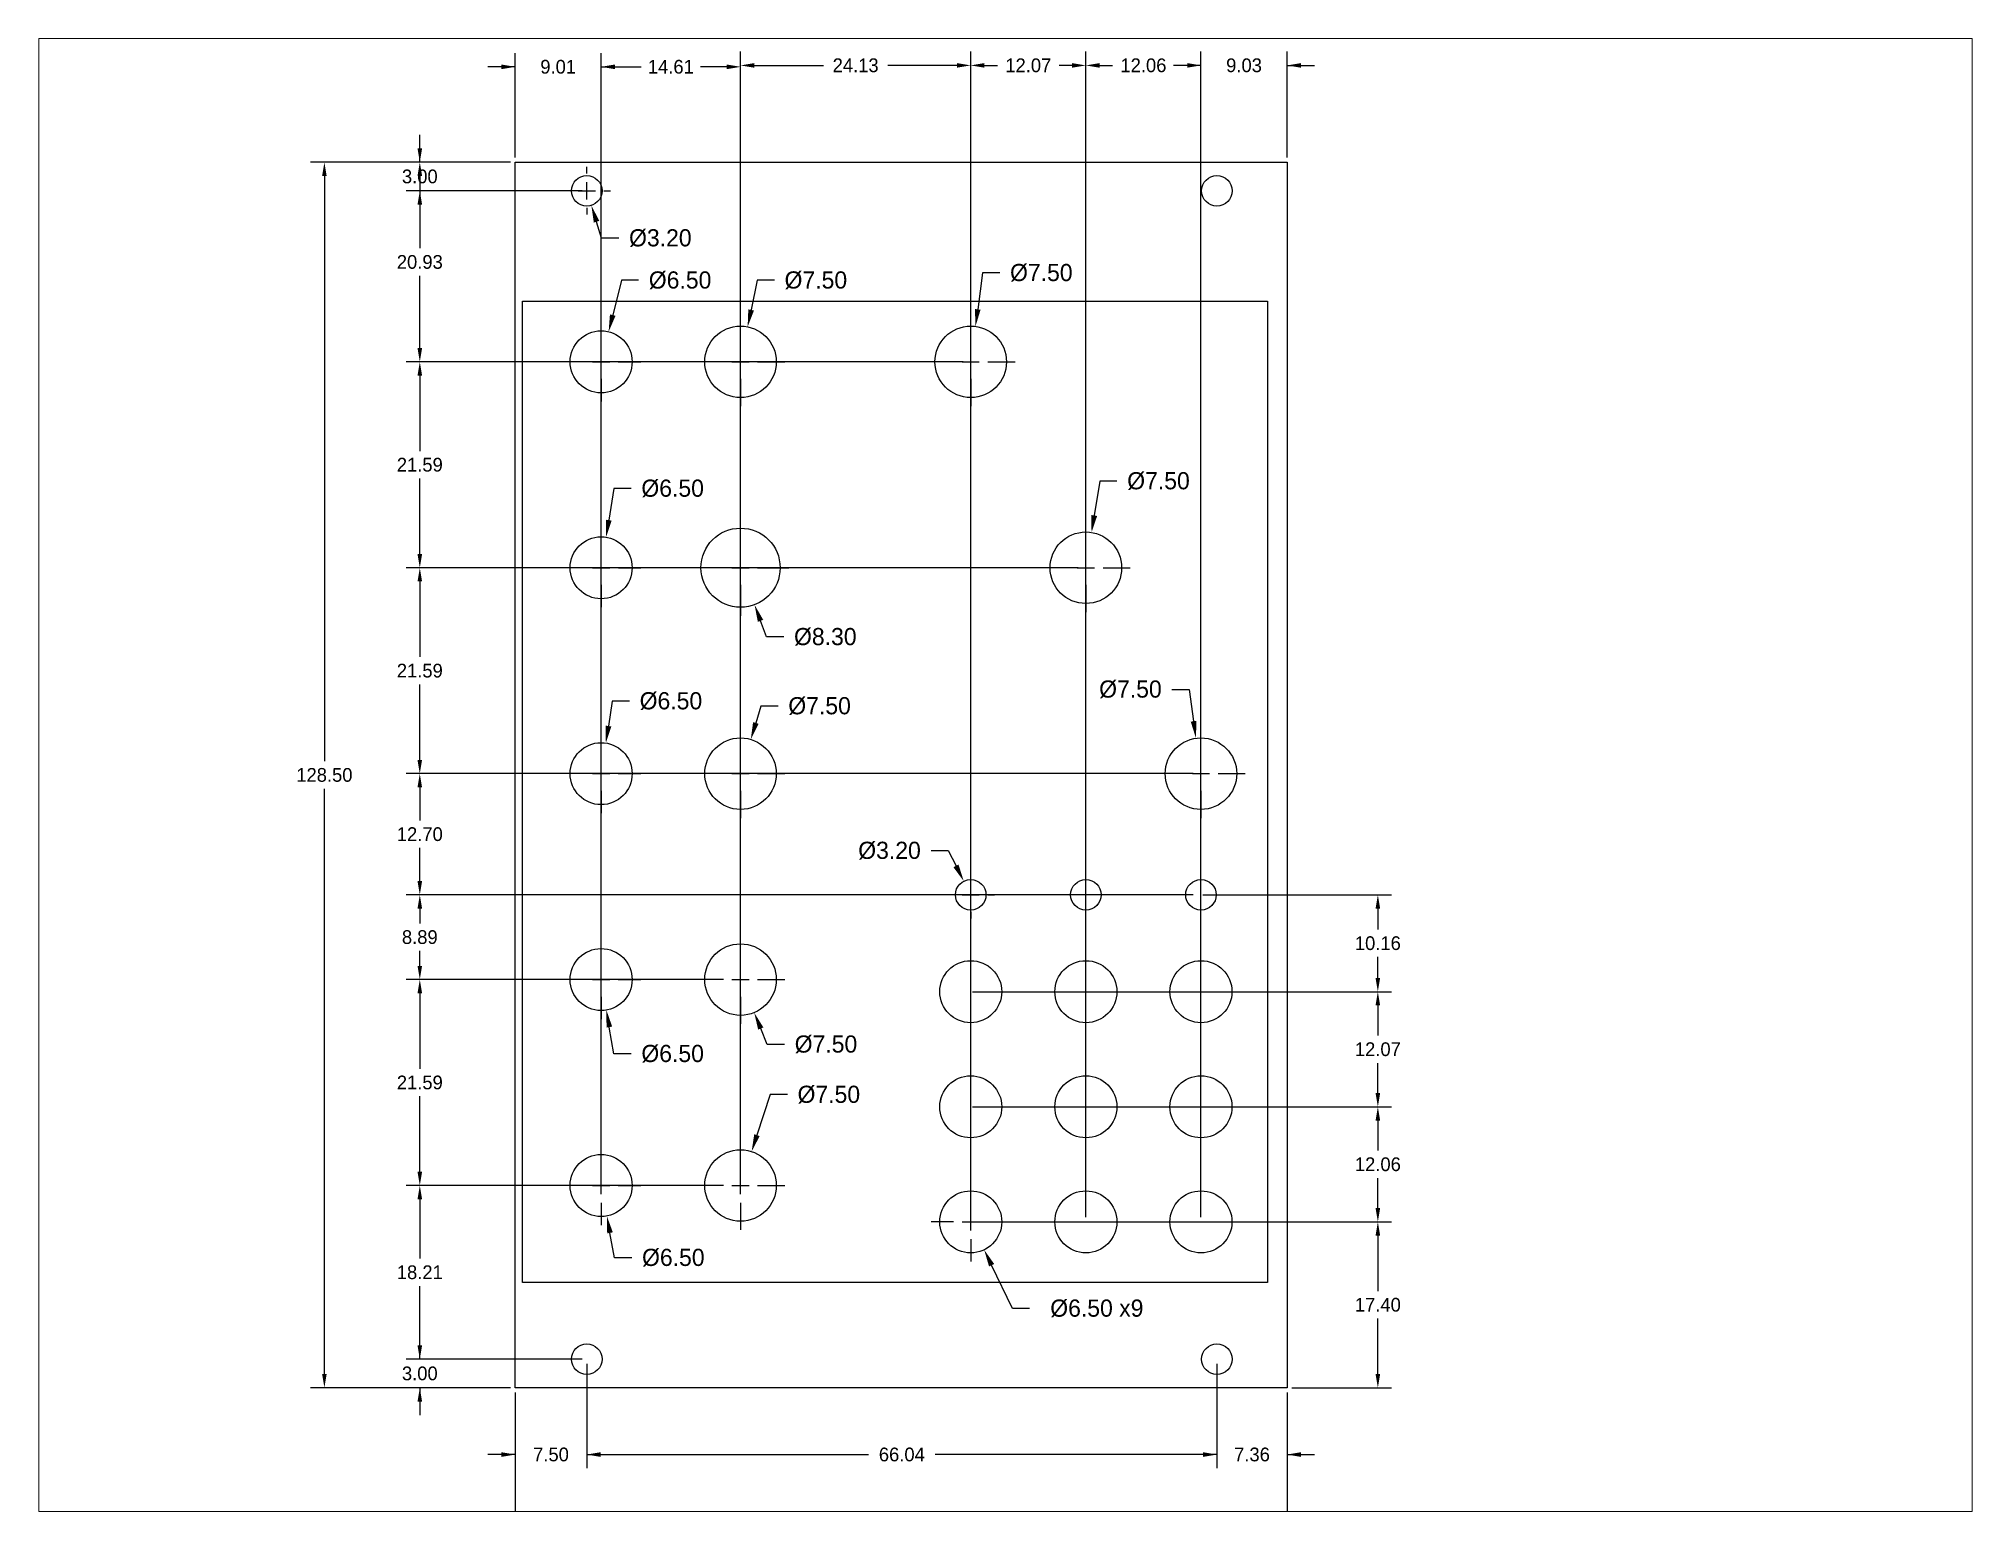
# Paper-space layout 'Sheet2' of a CAD drawing. Header units: millimetres. Extents: x 1.05 to 9.45, y 0.8 to 7.2.
# The model-space entities are those that its viewports show. They can reach past a viewport. Long polylines and large blocks are cut down to what shows.
import ezdxf

# ---------------------------------------------------------------- set-up
doc = ezdxf.new("R2010")
doc.units = ezdxf.units.MM
doc.header["$MEASUREMENT"] = 0
for name, color, linetype in [('Dimensions', 1, 'Continuous'), ('Panel', 7, 'Continuous'), ('PCB', 5, 'Continuous')]:
    doc.layers.add(name, color=color, linetype=linetype)
doc.dimstyles.get("Standard").update_dxf_attribs({"dimscale": 10, "dimtxt": 0.18, "dimasz": 0.18, "dimexe": 0.18, "dimexo": 0.0625, "dimgap": 0.09, "dimtad": 0, "dimtih": 1, "dimtoh": 1, "dimzin": 0, "dimdsep": 46, "dimtxsty": 'Standard', "dimcen": -0.09, "dimadec": 0, "dimazin": 0, "dimtfac": 1, "dimtdec": 4, "dimtofl": 0, "dimtmove": 0, "dimatfit": 3, "dimfxl": 1, "dimtolj": 1, "dimtzin": 0, "dimarcsym": 0})

# ---------------------------------------------------------------- blocks, each defined once
blk = doc.blocks.new('*D50')
at = {"layer": 'Defpoints', "color": 0}
for p in [(-10, 128.5), (0, 128.5), (7.5, 125.5)]:
    blk.add_point(p, dxfattribs=at)
at = {"layer": 'Dimensions', "color": 0, "lineweight": -2}
for p, q in [((-10, 128.5), (-10, 131.38)), ((-0.5, 128.5), (-11.44, 128.5)), ((7, 125.5), (-11.44, 125.5)), ((-10, 125.5), (-10, 122.62))]:
    blk.add_line(p, q, dxfattribs=at)
at = {"layer": 'Dimensions', "color": 0}
for points in [[(-10.24, 129.94), (-9.76, 129.94), (-10, 128.5)], [(-9.76, 124.06), (-10.24, 124.06), (-10, 125.5)]]:
    blk.add_solid(points, dxfattribs=at)
at = {"layer": 'Dimensions', "color": 0, "insert": (-10, 127), "char_height": 1.44, "attachment_point": 5}
blk.add_mtext('\\A1;3.00', dxfattribs=at)
blk = doc.blocks.new('*D51')
at = {"layer": 'Defpoints', "color": 0}
for p in [(0, 128.5), (-10, 107.57), (6.8, 107.57)]:
    blk.add_point(p, dxfattribs=at)
at = {"layer": 'Dimensions', "color": 0, "lineweight": -2}
for p, q in [((-0.5, 128.5), (-11.44, 128.5)), ((-10, 127.06), (-10, 119.475)), ((-10, 109.01), (-10, 116.595)), ((6.3, 107.57), (-11.44, 107.57))]:
    blk.add_line(p, q, dxfattribs=at)
at = {"layer": 'Dimensions', "color": 0}
for points in [[(-9.76, 127.06), (-10.24, 127.06), (-10, 128.5)], [(-10.24, 109.01), (-9.76, 109.01), (-10, 107.57)]]:
    blk.add_solid(points, dxfattribs=at)
at = {"layer": 'Dimensions', "color": 0, "insert": (-10, 118.035), "char_height": 1.44, "attachment_point": 5}
blk.add_mtext('\\A1;20.93', dxfattribs=at)
blk = doc.blocks.new('*D55')
at = {"layer": 'Defpoints', "color": 0}
for p in [(71.57, 64.39), (-10, 51.69), (71.57, 51.69)]:
    blk.add_point(p, dxfattribs=at)
at = {"layer": 'Dimensions', "color": 0, "lineweight": -2}
for p, q in [((71.07, 64.39), (-11.44, 64.39)), ((-10, 62.95), (-10, 59.48)), ((-10, 53.13), (-10, 56.6)), ((71.07, 51.69), (-11.44, 51.69))]:
    blk.add_line(p, q, dxfattribs=at)
at = {"layer": 'Dimensions', "color": 0}
for points in [[(-9.76, 62.95), (-10.24, 62.95), (-10, 64.39)], [(-10.24, 53.13), (-9.76, 53.13), (-10, 51.69)]]:
    blk.add_solid(points, dxfattribs=at)
at = {"layer": 'Dimensions', "color": 0, "insert": (-10, 58.04), "char_height": 1.44, "attachment_point": 5}
blk.add_mtext('\\A1;12.70', dxfattribs=at)
blk = doc.blocks.new('*D56')
at = {"layer": 'Defpoints', "color": 0}
for p in [(71.57, 51.69), (-10, 42.8), (21.41, 42.8)]:
    blk.add_point(p, dxfattribs=at)
at = {"layer": 'Dimensions', "color": 0, "lineweight": -2}
for p, q in [((71.07, 51.69), (-11.44, 51.69)), ((-10, 50.25), (-10, 48.685)), ((-10, 44.24), (-10, 45.805)), ((20.91, 42.8), (-11.44, 42.8))]:
    blk.add_line(p, q, dxfattribs=at)
at = {"layer": 'Dimensions', "color": 0}
for points in [[(-9.76, 50.25), (-10.24, 50.25), (-10, 51.69)], [(-10.24, 44.24), (-9.76, 44.24), (-10, 42.8)]]:
    blk.add_solid(points, dxfattribs=at)
at = {"layer": 'Dimensions', "color": 0, "insert": (-10, 47.245), "char_height": 1.44, "attachment_point": 5}
blk.add_mtext('\\A1;8.89', dxfattribs=at)
blk = doc.blocks.new('*D57')
at = {"layer": 'Defpoints', "color": 0}
for p in [(21.41, 42.8), (-10, 21.21), (21.41, 21.21)]:
    blk.add_point(p, dxfattribs=at)
at = {"layer": 'Dimensions', "color": 0, "lineweight": -2}
for p, q in [((20.91, 42.8), (-11.44, 42.8)), ((-10, 41.36), (-10, 33.445)), ((-10, 22.65), (-10, 30.565)), ((20.91, 21.21), (-11.44, 21.21))]:
    blk.add_line(p, q, dxfattribs=at)
at = {"layer": 'Dimensions', "color": 0}
for points in [[(-9.76, 41.36), (-10.24, 41.36), (-10, 42.8)], [(-10.24, 22.65), (-9.76, 22.65), (-10, 21.21)]]:
    blk.add_solid(points, dxfattribs=at)
at = {"layer": 'Dimensions', "color": 0, "insert": (-10, 32.005), "char_height": 1.44, "attachment_point": 5}
blk.add_mtext('\\A1;21.59', dxfattribs=at)
blk = doc.blocks.new('*D58')
at = {"layer": 'Defpoints', "color": 0}
for p in [(21.41, 21.21), (-10, 3), (7.5, 3)]:
    blk.add_point(p, dxfattribs=at)
at = {"layer": 'Dimensions', "color": 0, "lineweight": -2}
for p, q in [((20.91, 21.21), (-11.44, 21.21)), ((-10, 19.77), (-10, 13.545)), ((-10, 4.44), (-10, 10.665)), ((7, 3), (-11.44, 3))]:
    blk.add_line(p, q, dxfattribs=at)
at = {"layer": 'Dimensions', "color": 0}
for points in [[(-9.76, 19.77), (-10.24, 19.77), (-10, 21.21)], [(-10.24, 4.44), (-9.76, 4.44), (-10, 3)]]:
    blk.add_solid(points, dxfattribs=at)
at = {"layer": 'Dimensions', "color": 0, "insert": (-10, 12.105), "char_height": 1.44, "attachment_point": 5}
blk.add_mtext('\\A1;18.21', dxfattribs=at)
blk = doc.blocks.new('*D59')
at = {"layer": 'Defpoints', "color": 0}
for p in [(7.5, 3), (-10, 0), (0, 0)]:
    blk.add_point(p, dxfattribs=at)
at = {"layer": 'Dimensions', "color": 0, "lineweight": -2}
for p, q in [((-10, 3), (-10, 5.88)), ((7, 3), (-11.44, 3)), ((-0.5, 0), (-11.44, 0)), ((-10, 0), (-10, -2.88))]:
    blk.add_line(p, q, dxfattribs=at)
at = {"layer": 'Dimensions', "color": 0}
for points in [[(-10.24, 4.44), (-9.76, 4.44), (-10, 3)], [(-9.76, -1.44), (-10.24, -1.44), (-10, 0)]]:
    blk.add_solid(points, dxfattribs=at)
at = {"layer": 'Dimensions', "color": 0, "insert": (-10, 1.5), "char_height": 1.44, "attachment_point": 5}
blk.add_mtext('\\A1;3.00', dxfattribs=at)
blk = doc.blocks.new('*D60')
at = {"layer": 'Defpoints', "color": 0}
for p in [(7.5, 3), (0, 0), (7.5, -7)]:
    blk.add_point(p, dxfattribs=at)
at = {"layer": 'Dimensions', "color": 0, "lineweight": -2}
for p, q in [((7.5, 2.5), (7.5, -8.44)), ((0, -0.5), (0, -8.44)), ((0, -7), (-2.88, -7)), ((7.5, -7), (10.38, -7))]:
    blk.add_line(p, q, dxfattribs=at)
at = {"layer": 'Dimensions', "color": 0}
for points in [[(-1.44, -7.24), (-1.44, -6.76), (0, -7)], [(8.94, -6.76), (8.94, -7.24), (7.5, -7)]]:
    blk.add_solid(points, dxfattribs=at)
at = {"layer": 'Dimensions', "color": 0, "insert": (3.75, -7), "char_height": 1.44, "attachment_point": 5}
blk.add_mtext('\\A1;7.50', dxfattribs=at)
blk = doc.blocks.new('*D61')
at = {"layer": 'Defpoints', "color": 0}
for p in [(7.5, 3), (73.54, 3), (73.54, -7)]:
    blk.add_point(p, dxfattribs=at)
at = {"layer": 'Dimensions', "color": 0, "lineweight": -2}
for p, q in [((7.5, 2.5), (7.5, -8.44)), ((73.54, 2.5), (73.54, -8.44)), ((8.94, -7), (37.04, -7)), ((72.1, -7), (44, -7))]:
    blk.add_line(p, q, dxfattribs=at)
at = {"layer": 'Dimensions', "color": 0}
for points in [[(8.94, -6.76), (8.94, -7.24), (7.5, -7)], [(72.1, -7.24), (72.1, -6.76), (73.54, -7)]]:
    blk.add_solid(points, dxfattribs=at)
at = {"layer": 'Dimensions', "color": 0, "insert": (40.52, -7), "char_height": 1.44, "attachment_point": 5}
blk.add_mtext('\\A1;66.04', dxfattribs=at)
blk = doc.blocks.new('*D62')
at = {"layer": 'Defpoints', "color": 0}
for p in [(73.54, 3), (80.9, 0), (80.9, -7)]:
    blk.add_point(p, dxfattribs=at)
at = {"layer": 'Dimensions', "color": 0, "lineweight": -2}
for p, q in [((73.54, 2.5), (73.54, -8.44)), ((80.9, -0.5), (80.9, -8.44)), ((73.54, -7), (70.66, -7)), ((80.9, -7), (83.78, -7))]:
    blk.add_line(p, q, dxfattribs=at)
at = {"layer": 'Dimensions', "color": 0}
for points in [[(72.1, -7.24), (72.1, -6.76), (73.54, -7)], [(82.34, -6.76), (82.34, -7.24), (80.9, -7)]]:
    blk.add_solid(points, dxfattribs=at)
at = {"layer": 'Dimensions', "color": 0, "insert": (77.22, -7), "char_height": 1.44, "attachment_point": 5}
blk.add_mtext('\\A1;7.36', dxfattribs=at)
blk = doc.blocks.new('*D63')
at = {"layer": 'Defpoints', "color": 0}
for p in [(0, 128.5), (-20, 0), (0, 0)]:
    blk.add_point(p, dxfattribs=at)
at = {"layer": 'Dimensions', "color": 0, "lineweight": -2}
for p, q in [((-0.5, 128.5), (-21.44, 128.5)), ((-20, 127.06), (-20, 65.69)), ((-20, 1.44), (-20, 62.81)), ((-0.5, 0), (-21.44, 0))]:
    blk.add_line(p, q, dxfattribs=at)
at = {"layer": 'Dimensions', "color": 0}
for points in [[(-19.76, 127.06), (-20.24, 127.06), (-20, 128.5)], [(-20.24, 1.44), (-19.76, 1.44), (-20, 0)]]:
    blk.add_solid(points, dxfattribs=at)
at = {"layer": 'Dimensions', "color": 0, "insert": (-20, 64.25), "char_height": 1.44, "attachment_point": 5}
blk.add_mtext('\\A1;128.50', dxfattribs=at)
blk = doc.blocks.new('*D64')
at = {"layer": 'Defpoints', "color": 0}
for p in [(80.9, 0), (0, -0.625), (80.9, -20)]:
    blk.add_point(p, dxfattribs=at)
at = {"layer": 'Dimensions', "color": 0, "lineweight": -2}
for p, q in [((0, -1.125), (0, -21.44)), ((80.9, -0.5), (80.9, -21.44)), ((1.44, -20), (37.09, -20)), ((79.46, -20), (43.81, -20))]:
    blk.add_line(p, q, dxfattribs=at)
at = {"layer": 'Dimensions', "color": 0}
for points in [[(1.44, -19.76), (1.44, -20.24), (0, -20)], [(79.46, -20.24), (79.46, -19.76), (80.9, -20)]]:
    blk.add_solid(points, dxfattribs=at)
at = {"layer": 'Dimensions', "color": 0, "insert": (40.45, -20), "char_height": 1.44, "attachment_point": 5}
blk.add_mtext('\\A1;80.90', dxfattribs=at)
blk = doc.blocks.new('*D65')
at = {"layer": 'Defpoints', "color": 0}
for p in [(47.74, 17.4), (90.41, 17.4), (80.9, 0)]:
    blk.add_point(p, dxfattribs=at)
at = {"layer": 'Dimensions', "color": 0, "lineweight": -2}
for p, q in [((48.24, 17.4), (91.85, 17.4)), ((90.41, 15.96), (90.41, 10.14)), ((90.41, 1.44), (90.41, 7.26)), ((81.4, 0), (91.85, 0))]:
    blk.add_line(p, q, dxfattribs=at)
at = {"layer": 'Dimensions', "color": 0}
for points in [[(90.65, 15.96), (90.17, 15.96), (90.41, 17.4)], [(90.17, 1.44), (90.65, 1.44), (90.41, 0)]]:
    blk.add_solid(points, dxfattribs=at)
at = {"layer": 'Dimensions', "color": 0, "insert": (90.41, 8.7), "char_height": 1.44, "attachment_point": 5}
blk.add_mtext('\\A1;17.40', dxfattribs=at)
blk = doc.blocks.new('*D66')
at = {"layer": 'Defpoints', "color": 0}
for p in [(47.44, 29.46), (90.41, 29.46), (47.44, 17.4)]:
    blk.add_point(p, dxfattribs=at)
at = {"layer": 'Dimensions', "color": 0, "lineweight": -2}
for p, q in [((47.94, 29.46), (91.85, 29.46)), ((90.41, 28.02), (90.41, 24.87)), ((90.41, 18.84), (90.41, 21.99)), ((47.94, 17.4), (91.85, 17.4))]:
    blk.add_line(p, q, dxfattribs=at)
at = {"layer": 'Dimensions', "color": 0}
for points in [[(90.65, 28.02), (90.17, 28.02), (90.41, 29.46)], [(90.17, 18.84), (90.65, 18.84), (90.41, 17.4)]]:
    blk.add_solid(points, dxfattribs=at)
at = {"layer": 'Dimensions', "color": 0, "insert": (90.41, 23.43), "char_height": 1.44, "attachment_point": 5}
blk.add_mtext('\\A1;12.06', dxfattribs=at)
blk = doc.blocks.new('*D67')
at = {"layer": 'Defpoints', "color": 0}
for p in [(47.44, 41.53), (90.41, 41.53), (47.44, 29.46)]:
    blk.add_point(p, dxfattribs=at)
at = {"layer": 'Dimensions', "color": 0, "lineweight": -2}
for p, q in [((47.94, 41.53), (91.85, 41.53)), ((90.41, 40.09), (90.41, 36.94)), ((90.41, 30.9), (90.41, 34.05)), ((47.94, 29.46), (91.85, 29.46))]:
    blk.add_line(p, q, dxfattribs=at)
at = {"layer": 'Dimensions', "color": 0}
for points in [[(90.65, 40.09), (90.17, 40.09), (90.41, 41.53)], [(90.17, 30.9), (90.65, 30.9), (90.41, 29.46)]]:
    blk.add_solid(points, dxfattribs=at)
at = {"layer": 'Dimensions', "color": 0, "insert": (90.41, 35.49), "char_height": 1.44, "attachment_point": 5}
blk.add_mtext('\\A1;12.07', dxfattribs=at)
blk = doc.blocks.new('*D68')
at = {"layer": 'Defpoints', "color": 0}
for p in [(71.57, 51.69), (90.41, 51.69), (47.44, 41.53)]:
    blk.add_point(p, dxfattribs=at)
at = {"layer": 'Dimensions', "color": 0, "lineweight": -2}
for p, q in [((72.07, 51.69), (91.85, 51.69)), ((90.41, 50.25), (90.41, 48.05)), ((90.41, 42.97), (90.41, 45.17)), ((47.94, 41.53), (91.85, 41.53))]:
    blk.add_line(p, q, dxfattribs=at)
at = {"layer": 'Dimensions', "color": 0}
for points in [[(90.65, 50.25), (90.17, 50.25), (90.41, 51.69)], [(90.17, 42.97), (90.65, 42.97), (90.41, 41.53)]]:
    blk.add_solid(points, dxfattribs=at)
at = {"layer": 'Dimensions', "color": 0, "insert": (90.41, 46.61), "char_height": 1.44, "attachment_point": 5}
blk.add_mtext('\\A1;10.16', dxfattribs=at)
blk = doc.blocks.new('*D69')
at = {"layer": 'Defpoints', "color": 0}
for p in [(-10, 85.98), (59.51, 85.98), (71.57, 64.39)]:
    blk.add_point(p, dxfattribs=at)
at = {"layer": 'Dimensions', "color": 0, "lineweight": -2}
for p, q in [((59.01, 85.98), (-11.44, 85.98)), ((-10, 84.54), (-10, 76.625)), ((-10, 65.83), (-10, 73.745)), ((71.07, 64.39), (-11.44, 64.39))]:
    blk.add_line(p, q, dxfattribs=at)
at = {"layer": 'Dimensions', "color": 0}
for points in [[(-9.76, 84.54), (-10.24, 84.54), (-10, 85.98)], [(-10.24, 65.83), (-9.76, 65.83), (-10, 64.39)]]:
    blk.add_solid(points, dxfattribs=at)
at = {"layer": 'Dimensions', "color": 0, "insert": (-10, 75.185), "char_height": 1.44, "attachment_point": 5}
blk.add_mtext('\\A1;21.59', dxfattribs=at)
blk = doc.blocks.new('*D70')
at = {"layer": 'Defpoints', "color": 0}
for p in [(-10, 107.57), (47.44, 107.57), (59.51, 85.98)]:
    blk.add_point(p, dxfattribs=at)
at = {"layer": 'Dimensions', "color": 0, "lineweight": -2}
for p, q in [((46.94, 107.57), (-11.44, 107.57)), ((-10, 106.13), (-10, 98.215)), ((-10, 87.42), (-10, 95.335)), ((59.01, 85.98), (-11.44, 85.98))]:
    blk.add_line(p, q, dxfattribs=at)
at = {"layer": 'Dimensions', "color": 0}
for points in [[(-9.76, 106.13), (-10.24, 106.13), (-10, 107.57)], [(-10.24, 87.42), (-9.76, 87.42), (-10, 85.98)]]:
    blk.add_solid(points, dxfattribs=at)
at = {"layer": 'Dimensions', "color": 0, "insert": (-10, 96.775), "char_height": 1.44, "attachment_point": 5}
blk.add_mtext('\\A1;21.59', dxfattribs=at)
blk = doc.blocks.new('*D79')
at = {"layer": 'Defpoints', "color": 0}
for p in [(7.02, 127.03), (7.98, 123.97)]:
    blk.add_point(p, dxfattribs=at)
at = {"layer": 'Dimensions', "color": 0, "lineweight": -2}
for p, q in [((7.5, 127.3), (7.5, 128)), ((7.5, 124.6), (7.5, 126.4)), ((5.7, 125.5), (5, 125.5)), ((6.6, 125.5), (8.4, 125.5)), ((7.5, 123.7), (7.5, 123)), ((9.3, 125.5), (10, 125.5)), ((9.06, 120.54), (8.52, 122.26)), ((10.86, 120.54), (9.06, 120.54))]:
    blk.add_line(p, q, dxfattribs=at)
at = {"layer": 'Dimensions', "color": 0}
blk.add_solid([(8.81, 122.35), (8.24, 122.17), (7.98, 123.97)], dxfattribs=at)
at = {"layer": 'Dimensions', "color": 0, "insert": (15.21, 120.54), "char_height": 1.8, "attachment_point": 5}
blk.add_mtext('\\A1;%%c3.20', dxfattribs=at)
blk = doc.blocks.new('*D80')
at = {"layer": 'Defpoints', "color": 0}
for p in [(48.24, 111.29), (47.24, 103.85)]:
    blk.add_point(p, dxfattribs=at)
at = {"layer": 'Dimensions', "color": 0, "lineweight": -2}
for p, q in [((48.99, 116.9), (48.48, 113.07)), ((50.79, 116.9), (48.99, 116.9)), ((47.74, 109.37), (47.74, 112.22)), ((45.94, 107.57), (43.09, 107.57)), ((46.84, 107.57), (48.64, 107.57)), ((47.74, 106.67), (47.74, 108.47)), ((49.54, 107.57), (52.39, 107.57)), ((47.74, 105.77), (47.74, 102.92))]:
    blk.add_line(p, q, dxfattribs=at)
at = {"layer": 'Dimensions', "color": 0}
blk.add_solid([(48.18, 113.11), (48.77, 113.03), (48.24, 111.29)], dxfattribs=at)
at = {"layer": 'Dimensions', "color": 0, "insert": (55.14, 116.9), "char_height": 1.8, "attachment_point": 5}
blk.add_mtext('\\A1;%%c7.50', dxfattribs=at)
blk = doc.blocks.new('*D81')
at = {"layer": 'Defpoints', "color": 0}
for p in [(60.4, 89.68), (59.22, 82.28)]:
    blk.add_point(p, dxfattribs=at)
at = {"layer": 'Dimensions', "color": 0, "lineweight": -2}
for p, q in [((61.27, 95.07), (60.69, 91.46)), ((63.07, 95.07), (61.27, 95.07)), ((59.81, 87.78), (59.81, 90.63)), ((58.01, 85.98), (55.16, 85.98)), ((58.91, 85.98), (60.71, 85.98)), ((59.81, 85.08), (59.81, 86.88)), ((61.61, 85.98), (64.46, 85.98)), ((59.81, 84.18), (59.81, 81.33))]:
    blk.add_line(p, q, dxfattribs=at)
at = {"layer": 'Dimensions', "color": 0}
blk.add_solid([(60.39, 91.51), (60.99, 91.41), (60.4, 89.68)], dxfattribs=at)
at = {"layer": 'Dimensions', "color": 0, "insert": (67.42, 95.07), "char_height": 1.8, "attachment_point": 5}
blk.add_mtext('\\A1;%%c7.50', dxfattribs=at)
blk = doc.blocks.new('*D82')
at = {"layer": 'Defpoints', "color": 0}
for p in [(71.35, 68.1), (72.39, 60.68)]:
    blk.add_point(p, dxfattribs=at)
at = {"layer": 'Dimensions', "color": 0, "lineweight": -2}
for p, q in [((68.83, 73.23), (70.63, 73.23)), ((70.63, 73.23), (71.1, 69.89)), ((71.87, 66.19), (71.87, 69.04)), ((71.87, 63.49), (71.87, 65.29)), ((70.07, 64.39), (67.22, 64.39)), ((70.97, 64.39), (72.77, 64.39)), ((73.67, 64.39), (76.52, 64.39)), ((71.87, 62.59), (71.87, 59.74))]:
    blk.add_line(p, q, dxfattribs=at)
at = {"layer": 'Dimensions', "color": 0}
blk.add_solid([(70.8, 69.84), (71.39, 69.93), (71.35, 68.1)], dxfattribs=at)
at = {"layer": 'Dimensions', "color": 0, "insert": (64.48, 73.23), "char_height": 1.8, "attachment_point": 5}
blk.add_mtext('\\A1;%%c7.50', dxfattribs=at)
blk = doc.blocks.new('*D83')
at = {"layer": 'Defpoints', "color": 0}
for p in [(9.79, 110.72), (8.22, 104.42)]:
    blk.add_point(p, dxfattribs=at)
at = {"layer": 'Dimensions', "color": 0, "lineweight": -2}
for p, q in [((11.13, 116.12), (10.22, 112.47)), ((12.93, 116.12), (11.13, 116.12)), ((9.01, 109.37), (9.01, 111.72)), ((7.21, 107.57), (4.86, 107.57)), ((8.11, 107.57), (9.91, 107.57)), ((9.01, 106.67), (9.01, 108.47)), ((10.8, 107.57), (13.15, 107.57)), ((9.01, 105.77), (9.01, 103.42))]:
    blk.add_line(p, q, dxfattribs=at)
at = {"layer": 'Dimensions', "color": 0}
blk.add_solid([(9.93, 112.54), (10.51, 112.4), (9.79, 110.72)], dxfattribs=at)
at = {"layer": 'Dimensions', "color": 0, "insert": (17.28, 116.12), "char_height": 1.8, "attachment_point": 5}
blk.add_mtext('\\A1;%%c6.50', dxfattribs=at)
blk = doc.blocks.new('*D84')
at = {"layer": 'Defpoints', "color": 0}
for p in [(9.52, 89.19), (8.49, 82.77)]:
    blk.add_point(p, dxfattribs=at)
at = {"layer": 'Dimensions', "color": 0, "lineweight": -2}
for p, q in [((10.35, 94.29), (9.81, 90.97)), ((12.15, 94.29), (10.35, 94.29)), ((9.01, 87.78), (9.01, 90.13)), ((7.21, 85.98), (4.86, 85.98)), ((8.11, 85.98), (9.91, 85.98)), ((9.01, 85.08), (9.01, 86.88)), ((10.81, 85.98), (13.16, 85.98)), ((9.01, 84.18), (9.01, 81.83))]:
    blk.add_line(p, q, dxfattribs=at)
at = {"layer": 'Dimensions', "color": 0}
blk.add_solid([(9.51, 91.01), (10.11, 90.92), (9.52, 89.19)], dxfattribs=at)
at = {"layer": 'Dimensions', "color": 0, "insert": (16.5, 94.29), "char_height": 1.8, "attachment_point": 5}
blk.add_mtext('\\A1;%%c6.50', dxfattribs=at)
blk = doc.blocks.new('*D85')
at = {"layer": 'Defpoints', "color": 0}
for p in [(9.5, 67.6), (8.51, 61.18)]:
    blk.add_point(p, dxfattribs=at)
at = {"layer": 'Dimensions', "color": 0, "lineweight": -2}
for p, q in [((10.17, 72), (9.77, 69.38)), ((11.97, 72), (10.17, 72)), ((9.01, 66.19), (9.01, 68.54)), ((9.01, 63.49), (9.01, 65.29)), ((7.21, 64.39), (4.86, 64.39)), ((8.11, 64.39), (9.91, 64.39)), ((10.8, 64.39), (13.15, 64.39)), ((9.01, 62.59), (9.01, 60.24))]:
    blk.add_line(p, q, dxfattribs=at)
at = {"layer": 'Dimensions', "color": 0}
blk.add_solid([(9.47, 69.43), (10.07, 69.34), (9.5, 67.6)], dxfattribs=at)
at = {"layer": 'Dimensions', "color": 0, "insert": (16.32, 72), "char_height": 1.8, "attachment_point": 5}
blk.add_mtext('\\A1;%%c6.50', dxfattribs=at)
blk = doc.blocks.new('*D86')
at = {"layer": 'Defpoints', "color": 0}
for p in [(8.45, 46), (9.56, 39.6)]:
    blk.add_point(p, dxfattribs=at)
at = {"layer": 'Dimensions', "color": 0, "lineweight": -2}
for p, q in [((9.01, 44.6), (9.01, 46.95)), ((7.21, 42.8), (4.86, 42.8)), ((8.11, 42.8), (9.91, 42.8)), ((9.01, 41.9), (9.01, 43.7)), ((10.8, 42.8), (13.15, 42.8)), ((9.01, 41), (9.01, 38.65)), ((10.35, 35.02), (9.86, 37.82)), ((12.15, 35.02), (10.35, 35.02))]:
    blk.add_line(p, q, dxfattribs=at)
at = {"layer": 'Dimensions', "color": 0}
blk.add_solid([(10.16, 37.87), (9.57, 37.77), (9.56, 39.6)], dxfattribs=at)
at = {"layer": 'Dimensions', "color": 0, "insert": (16.5, 35.02), "char_height": 1.8, "attachment_point": 5}
blk.add_mtext('\\A1;%%c6.50', dxfattribs=at)
blk = doc.blocks.new('*D87')
at = {"layer": 'Defpoints', "color": 0}
for p in [(8.41, 24.4), (9.6, 18.02)]:
    blk.add_point(p, dxfattribs=at)
at = {"layer": 'Dimensions', "color": 0, "lineweight": -2}
for p, q in [((9.01, 23.01), (9.01, 25.36)), ((7.21, 21.21), (4.86, 21.21)), ((8.11, 21.21), (9.91, 21.21)), ((9.01, 20.31), (9.01, 22.11)), ((10.8, 21.21), (13.15, 21.21)), ((9.01, 19.41), (9.01, 17.06)), ((10.42, 13.64), (9.93, 16.25)), ((12.22, 13.64), (10.42, 13.64))]:
    blk.add_line(p, q, dxfattribs=at)
at = {"layer": 'Dimensions', "color": 0}
blk.add_solid([(10.23, 16.3), (9.64, 16.19), (9.6, 18.02)], dxfattribs=at)
at = {"layer": 'Dimensions', "color": 0, "insert": (16.57, 13.64), "char_height": 1.8, "attachment_point": 5}
blk.add_mtext('\\A1;%%c6.50', dxfattribs=at)
blk = doc.blocks.new('*D88')
at = {"layer": 'Defpoints', "color": 0}
for p in [(24.78, 24.78), (22.45, 17.64)]:
    blk.add_point(p, dxfattribs=at)
at = {"layer": 'Dimensions', "color": 0, "lineweight": -2}
for p, q in [((26.72, 30.74), (25.34, 26.49)), ((28.52, 30.74), (26.72, 30.74)), ((23.61, 23.01), (23.61, 25.86)), ((21.82, 21.21), (18.96, 21.21)), ((22.71, 21.21), (24.52, 21.21)), ((23.61, 20.31), (23.61, 22.11)), ((25.41, 21.21), (28.27, 21.21)), ((23.61, 19.41), (23.61, 16.56))]:
    blk.add_line(p, q, dxfattribs=at)
at = {"layer": 'Dimensions', "color": 0}
blk.add_solid([(25.05, 26.58), (25.62, 26.39), (24.78, 24.78)], dxfattribs=at)
at = {"layer": 'Dimensions', "color": 0, "insert": (32.87, 30.74), "char_height": 1.8, "attachment_point": 5}
blk.add_mtext('\\A1;%%c7.50', dxfattribs=at)
blk = doc.blocks.new('*D89')
at = {"layer": 'Defpoints', "color": 0}
for p in [(24.36, 111.24), (22.87, 103.9)]:
    blk.add_point(p, dxfattribs=at)
at = {"layer": 'Dimensions', "color": 0, "lineweight": -2}
for p, q in [((25.36, 116.12), (24.72, 113.01)), ((27.16, 116.12), (25.36, 116.12)), ((23.61, 109.37), (23.61, 112.22)), ((21.82, 107.57), (18.97, 107.57)), ((22.71, 107.57), (24.52, 107.57)), ((23.61, 106.67), (23.61, 108.47)), ((25.41, 107.57), (28.27, 107.57)), ((23.61, 105.77), (23.61, 102.92))]:
    blk.add_line(p, q, dxfattribs=at)
at = {"layer": 'Dimensions', "color": 0}
blk.add_solid([(24.43, 113.07), (25.02, 112.95), (24.36, 111.24)], dxfattribs=at)
at = {"layer": 'Dimensions', "color": 0, "insert": (31.51, 116.12), "char_height": 1.8, "attachment_point": 5}
blk.add_mtext('\\A1;%%c7.50', dxfattribs=at)
blk = doc.blocks.new('*D90')
at = {"layer": 'Defpoints', "color": 0}
for p in [(24.69, 67.98), (22.54, 60.8)]:
    blk.add_point(p, dxfattribs=at)
at = {"layer": 'Dimensions', "color": 0, "lineweight": -2}
for p, q in [((25.75, 71.48), (25.21, 69.7)), ((27.55, 71.48), (25.75, 71.48)), ((23.61, 66.19), (23.61, 69.04)), ((23.61, 63.49), (23.61, 65.29)), ((21.82, 64.39), (18.96, 64.39)), ((22.71, 64.39), (24.52, 64.39)), ((25.41, 64.39), (28.27, 64.39)), ((23.61, 62.59), (23.61, 59.74))]:
    blk.add_line(p, q, dxfattribs=at)
at = {"layer": 'Dimensions', "color": 0}
blk.add_solid([(24.93, 69.79), (25.5, 69.62), (24.69, 67.98)], dxfattribs=at)
at = {"layer": 'Dimensions', "color": 0, "insert": (31.9, 71.48), "char_height": 1.8, "attachment_point": 5}
blk.add_mtext('\\A1;%%c7.50', dxfattribs=at)
blk = doc.blocks.new('*D91')
at = {"layer": 'Defpoints', "color": 0}
for p in [(22.18, 46.27), (25.05, 39.33)]:
    blk.add_point(p, dxfattribs=at)
at = {"layer": 'Dimensions', "color": 0, "lineweight": -2}
for p, q in [((23.61, 44.6), (23.61, 47.45)), ((21.82, 42.8), (18.96, 42.8)), ((22.71, 42.8), (24.52, 42.8)), ((23.61, 41.9), (23.61, 43.7)), ((25.41, 42.8), (28.27, 42.8)), ((23.61, 41), (23.61, 38.15)), ((26.42, 36.01), (25.73, 37.67)), ((28.22, 36.01), (26.42, 36.01))]:
    blk.add_line(p, q, dxfattribs=at)
at = {"layer": 'Dimensions', "color": 0}
blk.add_solid([(26.01, 37.78), (25.46, 37.56), (25.05, 39.33)], dxfattribs=at)
at = {"layer": 'Dimensions', "color": 0, "insert": (32.57, 36.01), "char_height": 1.8, "attachment_point": 5}
blk.add_mtext('\\A1;%%c7.50', dxfattribs=at)
blk = doc.blocks.new('*D92')
at = {"layer": 'Defpoints', "color": 0}
for p in [(22.15, 89.86), (25.08, 82.1)]:
    blk.add_point(p, dxfattribs=at)
at = {"layer": 'Dimensions', "color": 0, "lineweight": -2}
for p, q in [((23.61, 87.78), (23.61, 91.03)), ((21.82, 85.98), (18.57, 85.98)), ((22.71, 85.98), (24.52, 85.98)), ((23.61, 85.08), (23.61, 86.88)), ((25.41, 85.98), (28.66, 85.98)), ((23.61, 84.18), (23.61, 80.93)), ((26.35, 78.73), (25.71, 80.41)), ((28.15, 78.73), (26.35, 78.73))]:
    blk.add_line(p, q, dxfattribs=at)
at = {"layer": 'Dimensions', "color": 0}
blk.add_solid([(25.99, 80.52), (25.43, 80.31), (25.08, 82.1)], dxfattribs=at)
at = {"layer": 'Dimensions', "color": 0, "insert": (32.5, 78.73), "char_height": 1.8, "attachment_point": 5}
blk.add_mtext('\\A1;%%c8.30', dxfattribs=at)
blk = doc.blocks.new('*D94')
at = {"layer": 'Defpoints', "color": 0}
for p in [(47.01, 53.12), (48.47, 50.26)]:
    blk.add_point(p, dxfattribs=at)
at = {"layer": 'Dimensions', "color": 0, "lineweight": -2}
for p, q in [((43.58, 56.32), (45.38, 56.32)), ((45.38, 56.32), (46.2, 54.72)), ((47.74, 53.49), (47.74, 54.19)), ((45.94, 51.69), (45.24, 51.69)), ((46.84, 51.69), (48.64, 51.69)), ((47.74, 50.79), (47.74, 52.59)), ((49.54, 51.69), (50.24, 51.69)), ((47.74, 49.89), (47.74, 49.19))]:
    blk.add_line(p, q, dxfattribs=at)
at = {"layer": 'Dimensions', "color": 0}
blk.add_solid([(45.93, 54.58), (46.46, 54.86), (47.01, 53.12)], dxfattribs=at)
at = {"layer": 'Dimensions', "color": 0, "insert": (39.23, 56.32), "char_height": 1.8, "attachment_point": 5}
blk.add_mtext('\\A1;%%c3.20', dxfattribs=at)
blk = doc.blocks.new('*D95')
at = {"layer": 'Defpoints', "color": 0}
for p in [(46.33, 20.33), (49.15, 14.47)]:
    blk.add_point(p, dxfattribs=at)
at = {"layer": 'Dimensions', "color": 0, "lineweight": -2}
for p, q in [((47.74, 19.2), (47.74, 21.55)), ((47.74, 16.5), (47.74, 18.3)), ((45.94, 17.4), (43.59, 17.4)), ((46.84, 17.4), (48.64, 17.4)), ((49.54, 17.4), (51.89, 17.4)), ((47.74, 15.6), (47.74, 13.25)), ((52.11, 8.32), (49.93, 12.85)), ((53.91, 8.32), (52.11, 8.32))]:
    blk.add_line(p, q, dxfattribs=at)
at = {"layer": 'Dimensions', "color": 0}
blk.add_solid([(50.2, 12.98), (49.66, 12.72), (49.15, 14.47)], dxfattribs=at)
at = {"layer": 'Dimensions', "color": 0, "insert": (60.96, 8.32), "char_height": 1.8, "attachment_point": 5}
blk.add_mtext('\\A1;%%c6.50 x9', dxfattribs=at)
blk = doc.blocks.new('*D103')
at = {"layer": 'Defpoints', "color": 0}
for p in [(0, 138.5), (0, 128.5), (9.005, 21.21)]:
    blk.add_point(p, dxfattribs=at)
at = {"layer": 'Dimensions', "color": 0, "lineweight": -2}
for p, q in [((0, 129), (0, 139.94)), ((9.005, 21.71), (9.005, 139.94)), ((0, 138.5), (-2.88, 138.5)), ((9.005, 138.5), (11.885, 138.5))]:
    blk.add_line(p, q, dxfattribs=at)
at = {"layer": 'Dimensions', "color": 0}
for points in [[(-1.44, 138.26), (-1.44, 138.74), (0, 138.5)], [(10.445, 138.74), (10.445, 138.26), (9.005, 138.5)]]:
    blk.add_solid(points, dxfattribs=at)
at = {"layer": 'Dimensions', "color": 0, "insert": (4.5025, 138.5), "char_height": 1.44, "attachment_point": 5}
blk.add_mtext('\\A1;9.01', dxfattribs=at)
blk = doc.blocks.new('*D104')
at = {"layer": 'Defpoints', "color": 0}
for p in [(9.005, 138.5), (9.005, 107.57), (23.615, 21.21)]:
    blk.add_point(p, dxfattribs=at)
at = {"layer": 'Dimensions', "color": 0, "lineweight": -2}
for p, q in [((9.005, 108.07), (9.005, 139.94)), ((23.615, 21.71), (23.615, 139.94)), ((10.445, 138.5), (13.19, 138.5)), ((22.175, 138.5), (19.43, 138.5))]:
    blk.add_line(p, q, dxfattribs=at)
at = {"layer": 'Dimensions', "color": 0}
for points in [[(10.445, 138.74), (10.445, 138.26), (9.005, 138.5)], [(22.175, 138.26), (22.175, 138.74), (23.615, 138.5)]]:
    blk.add_solid(points, dxfattribs=at)
at = {"layer": 'Dimensions', "color": 0, "insert": (16.31, 138.5), "char_height": 1.44, "attachment_point": 5}
blk.add_mtext('\\A1;14.61', dxfattribs=at)
blk = doc.blocks.new('*D105')
at = {"layer": 'Defpoints', "color": 0}
for p in [(23.615, 138.65), (23.615, 107.57), (47.74, 17.4)]:
    blk.add_point(p, dxfattribs=at)
at = {"layer": 'Dimensions', "color": 0, "lineweight": -2}
for p, q in [((23.615, 108.07), (23.615, 140.09)), ((47.74, 17.9), (47.74, 140.09)), ((25.055, 138.65), (32.3175, 138.65)), ((46.3, 138.65), (39.0375, 138.65))]:
    blk.add_line(p, q, dxfattribs=at)
at = {"layer": 'Dimensions', "color": 0}
for points in [[(25.055, 138.89), (25.055, 138.41), (23.615, 138.65)], [(46.3, 138.41), (46.3, 138.89), (47.74, 138.65)]]:
    blk.add_solid(points, dxfattribs=at)
at = {"layer": 'Dimensions', "color": 0, "insert": (35.6775, 138.65), "char_height": 1.44, "attachment_point": 5}
blk.add_mtext('\\A1;24.13', dxfattribs=at)
blk = doc.blocks.new('*D106')
at = {"layer": 'Defpoints', "color": 0}
for p in [(47.74, 138.65), (47.74, 107.57), (59.81, 17.4)]:
    blk.add_point(p, dxfattribs=at)
at = {"layer": 'Dimensions', "color": 0, "lineweight": -2}
for p, q in [((47.74, 108.07), (47.74, 140.09)), ((59.81, 17.9), (59.81, 140.09)), ((49.18, 138.65), (50.535, 138.65)), ((58.37, 138.65), (57.015, 138.65))]:
    blk.add_line(p, q, dxfattribs=at)
at = {"layer": 'Dimensions', "color": 0}
for points in [[(49.18, 138.89), (49.18, 138.41), (47.74, 138.65)], [(58.37, 138.41), (58.37, 138.89), (59.81, 138.65)]]:
    blk.add_solid(points, dxfattribs=at)
at = {"layer": 'Dimensions', "color": 0, "insert": (53.775, 138.65), "char_height": 1.44, "attachment_point": 5}
blk.add_mtext('\\A1;12.07', dxfattribs=at)
blk = doc.blocks.new('*D107')
at = {"layer": 'Defpoints', "color": 0}
for p in [(59.81, 138.65), (59.81, 85.98), (71.87, 17.4)]:
    blk.add_point(p, dxfattribs=at)
at = {"layer": 'Dimensions', "color": 0, "lineweight": -2}
for p, q in [((59.81, 86.48), (59.81, 140.09)), ((71.87, 17.9), (71.87, 140.09)), ((61.25, 138.65), (62.6, 138.65)), ((70.43, 138.65), (69.08, 138.65))]:
    blk.add_line(p, q, dxfattribs=at)
at = {"layer": 'Dimensions', "color": 0}
for points in [[(61.25, 138.89), (61.25, 138.41), (59.81, 138.65)], [(70.43, 138.41), (70.43, 138.89), (71.87, 138.65)]]:
    blk.add_solid(points, dxfattribs=at)
at = {"layer": 'Dimensions', "color": 0, "insert": (65.84, 138.65), "char_height": 1.44, "attachment_point": 5}
blk.add_mtext('\\A1;12.06', dxfattribs=at)
blk = doc.blocks.new('*D108')
at = {"layer": 'Defpoints', "color": 0}
for p in [(80.9, 138.65), (80.9, 128.5), (71.87, 17.4)]:
    blk.add_point(p, dxfattribs=at)
at = {"layer": 'Dimensions', "color": 0, "lineweight": -2}
for p, q in [((71.87, 17.9), (71.87, 140.09)), ((80.9, 129), (80.9, 140.09)), ((71.87, 138.65), (68.99, 138.65)), ((80.9, 138.65), (83.78, 138.65))]:
    blk.add_line(p, q, dxfattribs=at)
at = {"layer": 'Dimensions', "color": 0}
for points in [[(70.43, 138.41), (70.43, 138.89), (71.87, 138.65)], [(82.34, 138.89), (82.34, 138.41), (80.9, 138.65)]]:
    blk.add_solid(points, dxfattribs=at)
at = {"layer": 'Dimensions', "color": 0, "insert": (76.385, 138.65), "char_height": 1.44, "attachment_point": 5}
blk.add_mtext('\\A1;9.03', dxfattribs=at)

msp = doc.modelspace()

# ---------------------------------------------------------------- linework, layer by layer
at = {"layer": 'Panel'}
for p, q in [((0, 128.5), (80.9, 128.5)), ((0, 0), (0, 128.5)), ((80.9, 128.5), (80.9, 0)), ((80.9, 0), (0, 0))]:
    msp.add_line(p, q, dxfattribs=at)
for centre, radius in [((7.5, 125.5), 1.6), ((73.54, 125.5), 1.6), ((9.005, 107.57), 3.25), ((23.615, 107.57), 3.75), ((47.74, 107.57), 3.75), ((9.005, 85.98), 3.25), ((23.615, 85.98), 4.15), ((59.81, 85.98), 3.75), ((9.005, 64.39), 3.25), ((23.615, 64.39), 3.75), ((71.87, 64.39), 3.75), ((47.74, 51.69), 1.6), ((59.81, 51.69), 1.6), ((71.87, 51.69), 1.6), ((9.005, 42.8), 3.25), ((23.615, 42.8), 3.75), ((47.74, 41.53), 3.25), ((59.81, 41.53), 3.25), ((71.87, 41.53), 3.25), ((47.74, 29.46), 3.25), ((59.81, 29.46), 3.25), ((71.87, 29.46), 3.25), ((9.005, 21.21), 3.25), ((23.615, 21.21), 3.75), ((47.74, 17.4), 3.25), ((59.81, 17.4), 3.25), ((71.87, 17.4), 3.25), ((7.5, 3), 1.6), ((73.54, 3), 1.6)]:
    msp.add_circle(centre, radius, dxfattribs=at)
at = {"layer": 'PCB'}
msp.add_lwpolyline([(0.75, 11.05), (0.75, 113.92), (78.85, 113.92), (78.85, 11.05)], close=True, dxfattribs=at)

# ---------------------------------------------------------------- dimensions: what is measured, and where the dimension line sits
at = {"layer": 'Dimensions'}
for base, p1, p2, picture, middle in [((0, 138.5), (9.005, 21.21), (0, 128.5), '*D103', (4.5025, 138.5)), ((9.005, 138.5), (23.615, 21.21), (9.005, 107.57), '*D104', (16.31, 138.5)), ((23.615, 138.65), (47.74, 17.4), (23.615, 107.57), '*D105', (35.6775, 138.65)), ((47.74, 138.65), (59.81, 17.4), (47.74, 107.57), '*D106', (53.775, 138.65)), ((59.81, 138.65), (71.87, 17.4), (59.81, 85.98), '*D107', (65.84, 138.65)), ((80.9, 138.65), (71.87, 17.4), (80.9, 128.5), '*D108', (76.385, 138.65)), ((7.5, -7), (0, 0), (7.5, 3), '*D60', (3.75, -7)), ((73.54, -7), (7.5, 3), (73.54, 3), '*D61', (40.52, -7)), ((80.9, -7), (73.54, 3), (80.9, 0), '*D62', (77.22, -7)), ((80.9, -20), (0, -0.625), (80.9, 0), '*D64', (40.45, -20))]:
    dim = msp.add_linear_dim(base=base, p1=p1, p2=p2, dimstyle='Standard', override={"dimscale": 8}, dxfattribs=at)
    dim.commit()
    dim.dimension.update_dxf_attribs({"geometry": picture, "text_midpoint": middle})
for base, p1, p2, picture, middle in [((-10, 128.5), (7.5, 125.5), (0, 128.5), '*D50', (-10, 127)), ((-20, 0), (0, 128.5), (0, 0), '*D63', (-20, 64.25)), ((-10, 107.57), (0, 128.5), (6.8, 107.57), '*D51', (-10, 118.035)), ((-10, 107.57), (59.51, 85.98), (47.44, 107.57), '*D70', (-10, 96.775)), ((-10, 85.98), (71.57, 64.39), (59.51, 85.98), '*D69', (-10, 75.185)), ((-10, 51.69), (71.57, 64.39), (71.57, 51.69), '*D55', (-10, 58.04)), ((-10, 42.8), (71.57, 51.69), (21.41, 42.8), '*D56', (-10, 47.245)), ((90.405, 51.69), (47.44, 41.53), (71.57, 51.69), '*D68', (90.405, 46.61)), ((-10, 21.21), (21.41, 42.8), (21.41, 21.21), '*D57', (-10, 32.005)), ((90.405, 41.53), (47.44, 29.46), (47.44, 41.53), '*D67', (90.405, 35.495)), ((90.405, 29.46), (47.44, 17.4), (47.44, 29.46), '*D66', (90.405, 23.43)), ((-10, 3), (21.41, 21.21), (7.5, 3), '*D58', (-10, 12.105)), ((90.405, 17.4), (80.9, 0), (47.74, 17.4), '*D65', (90.405, 8.7)), ((-10, 0), (7.5, 3), (0, 0), '*D59', (-10, 1.5))]:
    dim = msp.add_linear_dim(base=base, p1=p1, p2=p2, angle=90, dimstyle='Standard', override={"dimscale": 8}, dxfattribs=at)
    dim.commit()
    dim.dimension.update_dxf_attribs({"geometry": picture, "text_midpoint": middle})
for p1, p2, picture, middle in [((7.019, 127.026), (7.981, 123.974), '*D79', (15.213, 120.541)), ((47.243, 103.853), (48.237, 111.287), '*D80', (55.138, 116.899)), ((8.222, 104.416), (9.788, 110.724), '*D83', (17.276, 116.119)), ((22.867, 103.895), (24.363, 111.245), '*D89', (31.506, 116.119)), ((8.487, 82.772), (9.523, 89.188), '*D84', (16.496, 94.286)), ((59.215, 82.277), (60.405, 89.683), '*D81', (67.42, 95.066)), ((22.151, 89.863), (25.079, 82.097), '*D92', (32.498, 78.728)), ((8.513, 61.178), (9.497, 67.602), '*D85', (16.322, 72.001)), ((72.392, 60.677), (71.348, 68.103), '*D82', (64.477, 73.232)), ((22.535, 60.799), (24.695, 67.981), '*D90', (31.896, 71.478)), ((48.466, 50.264), (47.014, 53.116), '*D94', (39.23, 56.324)), ((8.453, 46.003), (9.557, 39.597), '*D86', (16.496, 35.024)), ((22.183, 46.266), (25.047, 39.334), '*D91', (32.571, 36.007)), ((22.453, 17.645), (24.777, 24.775), '*D88', (32.871, 30.736)), ((8.409, 24.405), (9.601, 18.015), '*D87', (16.568, 13.641))]:
    dim = msp.add_diameter_dim_2p(p1=p1, p2=p2, dimstyle='Standard', dxfattribs=at)
    dim.commit()
    dim.dimension.update_dxf_attribs({"geometry": picture, "text_midpoint": middle, "dimtype": 163})
dim = msp.add_diameter_dim_2p(p1=(46.332, 20.329), p2=(49.148, 14.471), dimstyle='Standard', override={"dimpost": '<> x9'}, dxfattribs=at)
dim.commit()
dim.dimension.update_dxf_attribs({"geometry": '*D95', "text_midpoint": (60.957, 8.318), "dimtype": 163})

psp = doc.layouts.new('Sheet2')

# ---------------------------------------------------------------- viewports
at = {"layer": '0'}
psp.add_viewport(center=(5.25, 4), size=(8.4, 6.4), view_center_point=(51.385, 64.25), view_height=154.4076, dxfattribs=at)

doc.saveas('drawing.dxf')
